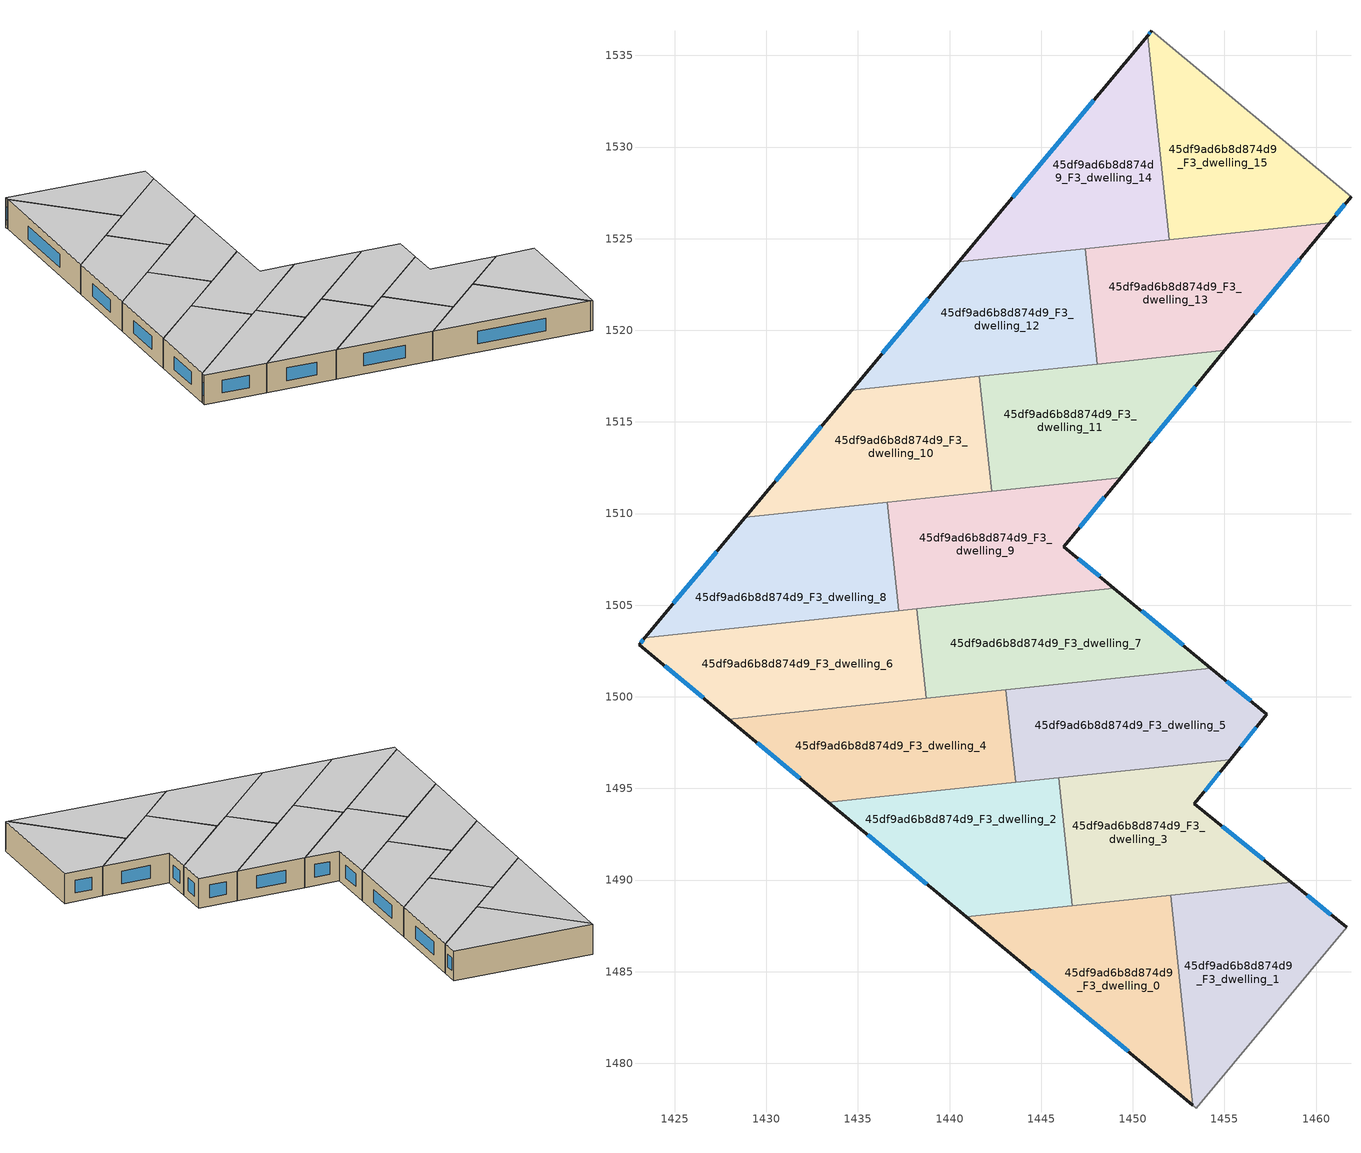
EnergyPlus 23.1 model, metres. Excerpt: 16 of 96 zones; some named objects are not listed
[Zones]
45df9ad6b8d874d9_F3_dwelling_0
 floor to 45df9ad6b8d874d9_F2_dwelling_0 (EU_floor_Construction): 1452.07,1489.18 1453.28,1477.71 1440.91,1488 z9
 wall outside (EU_wall_Construction): 1440.91,1488 1453.28,1477.71 z9:12
 wall to 45df9ad6b8d874d9_F3_dwelling_1 (EU_wall_Construction): 1453.28,1477.71 1452.07,1489.18 z9:12
 wall to 45df9ad6b8d874d9_F3_dwelling_2 (EU_wall_Construction): 1446.69,1488.61 1440.91,1488 z9:12
 wall to 45df9ad6b8d874d9_F3_dwelling_3 (EU_wall_Construction): 1452.07,1489.18 1446.69,1488.61 z9:12
 window (EU_Window_Construction): 1444.45,1485.06 1449.75,1480.65 z9.86:11.14
 ceiling to 45df9ad6b8d874d9_F4_dwelling_0 (EU_floor_Construction): 1453.28,1477.71 1452.07,1489.18 1440.91,1488 z12
45df9ad6b8d874d9_F3_dwelling_1
 floor to 45df9ad6b8d874d9_F2_dwelling_1 (EU_floor_Construction): 1461.67,1487.42 1453.46,1477.56 1453.28,1477.71 1452.07,1489.18 1458.65,1489.88 z9
 wall outside (EU_wall_Construction): 1461.67,1487.42 1458.65,1489.88 z9:12
 wall adiabatic (EU_wall_Construction): 1453.28,1477.71 1453.46,1477.56 1461.67,1487.42 z9:12
 wall to 45df9ad6b8d874d9_F3_dwelling_3 (EU_wall_Construction): 1458.65,1489.88 1452.07,1489.18 z9:12
 window (EU_Window_Construction): 1460.81,1488.12 1459.51,1489.17 z9.86:11.14
 ceiling to 45df9ad6b8d874d9_F4_dwelling_1 (EU_floor_Construction): 1453.46,1477.56 1461.67,1487.42 1458.65,1489.88 1452.07,1489.18 1453.28,1477.71 z12
45df9ad6b8d874d9_F3_dwelling_10
 floor to 45df9ad6b8d874d9_F2_dwelling_10 (EU_floor_Construction): 1441.63,1517.48 1442.3,1511.21 1428.85,1509.79 1434.66,1516.74 z9
 wall outside (EU_wall_Construction): 1434.66,1516.74 1428.85,1509.79 z9:12
 wall to 45df9ad6b8d874d9_F3_dwelling_11 (EU_wall_Construction): 1442.3,1511.21 1441.63,1517.48 z9:12
 wall to 45df9ad6b8d874d9_F3_dwelling_8 (EU_wall_Construction): 1428.85,1509.79 1436.59,1510.61 z9:12
 wall to 45df9ad6b8d874d9_F3_dwelling_12 (EU_wall_Construction): 1441.63,1517.48 1434.66,1516.74 z9:12
 wall to 45df9ad6b8d874d9_F3_dwelling_9 (EU_wall_Construction): 1436.59,1510.61 1442.3,1511.21 z9:12
 window (EU_Window_Construction): 1433,1514.75 1430.51,1511.78 z9.86:11.14
 ceiling to 45df9ad6b8d874d9_F4_dwelling_10 (EU_floor_Construction): 1442.3,1511.21 1441.63,1517.48 1434.66,1516.74 1428.85,1509.79 z12
45df9ad6b8d874d9_F3_dwelling_11
 floor to 45df9ad6b8d874d9_F2_dwelling_11 (EU_floor_Construction): 1455.02,1518.9 1449.33,1511.96 1442.3,1511.21 1441.63,1517.48 z9
 wall outside (EU_wall_Construction): 1449.33,1511.96 1455.02,1518.9 z9:12
 wall to 45df9ad6b8d874d9_F3_dwelling_9 (EU_wall_Construction): 1442.3,1511.21 1449.33,1511.96 z9:12
 wall to 45df9ad6b8d874d9_F3_dwelling_13 (EU_wall_Construction): 1455.02,1518.9 1448.06,1518.16 z9:12
 wall to 45df9ad6b8d874d9_F3_dwelling_12 (EU_wall_Construction): 1448.06,1518.16 1441.63,1517.48 z9:12
 window (EU_Window_Construction): 1450.96,1513.94 1453.4,1516.92 z9.86:11.14
 ceiling to 45df9ad6b8d874d9_F4_dwelling_11 (EU_floor_Construction): 1449.33,1511.96 1455.02,1518.9 1441.63,1517.48 1442.3,1511.21 z12
45df9ad6b8d874d9_F3_dwelling_12
 floor to 45df9ad6b8d874d9_F2_dwelling_12 (EU_floor_Construction): 1447.4,1524.46 1448.06,1518.16 1434.66,1516.74 1440.49,1523.73 z9
 wall outside (EU_wall_Construction): 1440.49,1523.73 1434.66,1516.74 z9:12
 wall to 45df9ad6b8d874d9_F3_dwelling_13 (EU_wall_Construction): 1448.06,1518.16 1447.4,1524.46 z9:12
 wall to 45df9ad6b8d874d9_F3_dwelling_14 (EU_wall_Construction): 1447.4,1524.46 1440.49,1523.73 z9:12
 window (EU_Window_Construction): 1438.82,1521.73 1436.32,1518.74 z9.86:11.14
 ceiling to 45df9ad6b8d874d9_F4_dwelling_12 (EU_floor_Construction): 1448.06,1518.16 1447.4,1524.46 1440.49,1523.73 1434.66,1516.74 z12
45df9ad6b8d874d9_F3_dwelling_13
 floor to 45df9ad6b8d874d9_F2_dwelling_13 (EU_floor_Construction): 1460.74,1525.87 1455.02,1518.9 1448.06,1518.16 1447.4,1524.46 z9
 wall outside (EU_wall_Construction): 1455.02,1518.9 1460.74,1525.87 z9:12
 wall to 45df9ad6b8d874d9_F3_dwelling_15 (EU_wall_Construction): 1460.74,1525.87 1451.98,1524.94 z9:12
 wall to 45df9ad6b8d874d9_F3_dwelling_14 (EU_wall_Construction): 1451.98,1524.94 1447.39,1524.46 z9:12
 window (EU_Window_Construction): 1456.66,1520.89 1459.11,1523.88 z9.86:11.14
 ceiling to 45df9ad6b8d874d9_F4_dwelling_13 (EU_floor_Construction): 1455.02,1518.9 1460.74,1525.87 1447.4,1524.46 1448.06,1518.16 z12
45df9ad6b8d874d9_F3_dwelling_14
 floor to 45df9ad6b8d874d9_F2_dwelling_14 (EU_floor_Construction): 1450.8,1536.08 1451.98,1524.94 1440.49,1523.73 z9
 wall outside (EU_wall_Construction): 1450.8,1536.08 1440.49,1523.73 z9:12
 wall to 45df9ad6b8d874d9_F3_dwelling_15 (EU_wall_Construction): 1451.98,1524.94 1450.8,1536.08 z9:12
 window (EU_Window_Construction): 1447.86,1532.55 1443.44,1527.25 z9.86:11.14
 ceiling to 45df9ad6b8d874d9_F4_dwelling_14 (EU_floor_Construction): 1451.98,1524.94 1450.8,1536.08 1440.49,1523.73 z12
45df9ad6b8d874d9_F3_dwelling_15
 floor to 45df9ad6b8d874d9_F2_dwelling_15 (EU_floor_Construction): 1461.91,1527.29 1460.74,1525.87 1451.98,1524.94 1450.8,1536.08 1451.02,1536.34 z9
 wall outside (EU_wall_Construction): 1451.02,1536.34 1450.8,1536.08 / 1460.74,1525.87 1461.91,1527.29 z9:12
 wall adiabatic (EU_wall_Construction): 1461.91,1527.29 1451.02,1536.34 z9:12
 window (EU_Window_Construction): 1450.96,1536.26 1450.87,1536.15 / 1461.08,1526.28 1461.57,1526.88 z9.86:11.14
 ceiling to 45df9ad6b8d874d9_F4_dwelling_15 (EU_floor_Construction): 1460.74,1525.87 1461.91,1527.29 1451.02,1536.34 1450.8,1536.08 1451.98,1524.94 z12
45df9ad6b8d874d9_F3_dwelling_2
 floor to 45df9ad6b8d874d9_F2_dwelling_2 (EU_floor_Construction): 1445.95,1495.59 1446.69,1488.61 1440.91,1488 1433.39,1494.25 z9
 wall outside (EU_wall_Construction): 1433.39,1494.25 1440.91,1488 z9:12
 wall to 45df9ad6b8d874d9_F3_dwelling_3 (EU_wall_Construction): 1446.69,1488.61 1445.95,1495.59 z9:12
 wall to 45df9ad6b8d874d9_F3_dwelling_4 (EU_wall_Construction): 1443.61,1495.34 1433.39,1494.25 z9:12
 wall to 45df9ad6b8d874d9_F3_dwelling_5 (EU_wall_Construction): 1445.95,1495.59 1443.61,1495.34 z9:12
 window (EU_Window_Construction): 1435.54,1492.47 1438.76,1489.79 z9.86:11.14
 ceiling to 45df9ad6b8d874d9_F4_dwelling_2 (EU_floor_Construction): 1446.69,1488.61 1445.95,1495.59 1433.39,1494.25 1440.91,1488 z12
45df9ad6b8d874d9_F3_dwelling_3
 floor to 45df9ad6b8d874d9_F2_dwelling_3 (EU_floor_Construction): 1455.31,1496.58 1453.36,1494.16 1458.65,1489.88 1446.69,1488.61 1445.95,1495.59 z9
 wall outside (EU_wall_Construction): 1458.65,1489.88 1453.36,1494.16 1455.31,1496.58 z9:12
 wall to 45df9ad6b8d874d9_F3_dwelling_5 (EU_wall_Construction): 1455.31,1496.58 1445.95,1495.59 z9:12
 window (EU_Window_Construction): 1457.14,1491.1 1454.87,1492.94 / 1453.92,1494.85 1454.75,1495.89 z9.86:11.14
 ceiling to 45df9ad6b8d874d9_F4_dwelling_3 (EU_floor_Construction): 1458.65,1489.88 1453.36,1494.16 1455.31,1496.58 1445.95,1495.59 1446.69,1488.61 z12
45df9ad6b8d874d9_F3_dwelling_4
 floor to 45df9ad6b8d874d9_F2_dwelling_4 (EU_floor_Construction): 1443.07,1500.38 1443.61,1495.34 1433.39,1494.25 1427.95,1498.78 z9
 wall outside (EU_wall_Construction): 1427.95,1498.78 1433.39,1494.25 z9:12
 wall to 45df9ad6b8d874d9_F3_dwelling_5 (EU_wall_Construction): 1443.61,1495.34 1443.07,1500.38 z9:12
 wall to 45df9ad6b8d874d9_F3_dwelling_6 (EU_wall_Construction): 1438.74,1499.92 1427.95,1498.78 z9:12
 wall to 45df9ad6b8d874d9_F3_dwelling_7 (EU_wall_Construction): 1443.07,1500.38 1438.74,1499.92 z9:12
 window (EU_Window_Construction): 1429.5,1497.49 1431.83,1495.55 z9.86:11.14
 ceiling to 45df9ad6b8d874d9_F4_dwelling_4 (EU_floor_Construction): 1443.61,1495.34 1443.07,1500.38 1427.95,1498.78 1433.39,1494.25 z12
45df9ad6b8d874d9_F3_dwelling_5
 floor to 45df9ad6b8d874d9_F2_dwelling_5 (EU_floor_Construction): 1457.3,1499.06 1455.31,1496.58 1443.61,1495.34 1443.07,1500.38 1454.26,1501.57 z9
 wall outside (EU_wall_Construction): 1455.31,1496.58 1457.3,1499.06 1454.26,1501.57 z9:12
 wall to 45df9ad6b8d874d9_F3_dwelling_7 (EU_wall_Construction): 1454.26,1501.57 1443.07,1500.38 z9:12
 window (EU_Window_Construction): 1456.43,1499.78 1455.13,1500.85 / 1455.88,1497.29 1456.73,1498.35 z9.86:11.14
 ceiling to 45df9ad6b8d874d9_F4_dwelling_5 (EU_floor_Construction): 1455.31,1496.58 1457.3,1499.06 1454.26,1501.57 1443.07,1500.38 1443.61,1495.34 z12
45df9ad6b8d874d9_F3_dwelling_6
 floor to 45df9ad6b8d874d9_F2_dwelling_6 (EU_floor_Construction): 1438.22,1504.79 1438.74,1499.92 1427.95,1498.78 1423.05,1502.85 1423.36,1503.22 z9
 wall outside (EU_wall_Construction): 1423.36,1503.22 1423.05,1502.85 1427.95,1498.78 z9:12
 wall to 45df9ad6b8d874d9_F3_dwelling_7 (EU_wall_Construction): 1438.74,1499.92 1438.22,1504.79 z9:12
 wall to 45df9ad6b8d874d9_F3_dwelling_8 (EU_wall_Construction): 1437.22,1504.69 1423.36,1503.22 z9:12
 wall to 45df9ad6b8d874d9_F3_dwelling_9 (EU_wall_Construction): 1438.22,1504.79 1437.22,1504.69 z9:12
 window (EU_Window_Construction): 1423.28,1503.11 1423.14,1502.96 / 1424.45,1501.69 1426.55,1499.94 z9.86:11.14
 ceiling to 45df9ad6b8d874d9_F4_dwelling_6 (EU_floor_Construction): 1438.74,1499.92 1438.22,1504.79 1423.36,1503.22 1423.05,1502.85 1427.95,1498.78 z12
45df9ad6b8d874d9_F3_dwelling_7
 floor to 45df9ad6b8d874d9_F2_dwelling_7 (EU_floor_Construction): 1454.26,1501.57 1438.74,1499.92 1438.22,1504.79 1448.97,1505.93 z9
 wall outside (EU_wall_Construction): 1454.26,1501.57 1448.97,1505.93 z9:12
 wall to 45df9ad6b8d874d9_F3_dwelling_9 (EU_wall_Construction): 1448.97,1505.93 1438.22,1504.79 z9:12
 window (EU_Window_Construction): 1452.75,1502.81 1450.48,1504.69 z9.86:11.14
 ceiling to 45df9ad6b8d874d9_F4_dwelling_7 (EU_floor_Construction): 1454.26,1501.57 1448.97,1505.93 1438.22,1504.79 1438.74,1499.92 z12
45df9ad6b8d874d9_F3_dwelling_8
 floor to 45df9ad6b8d874d9_F2_dwelling_8 (EU_floor_Construction): 1436.59,1510.61 1437.22,1504.69 1423.36,1503.22 1428.85,1509.79 z9
 wall outside (EU_wall_Construction): 1428.85,1509.79 1423.36,1503.22 z9:12
 wall to 45df9ad6b8d874d9_F3_dwelling_9 (EU_wall_Construction): 1437.22,1504.69 1436.59,1510.61 z9:12
 window (EU_Window_Construction): 1427.28,1507.91 1424.93,1505.1 z9.86:11.14
 ceiling to 45df9ad6b8d874d9_F4_dwelling_8 (EU_floor_Construction): 1437.22,1504.69 1436.59,1510.61 1428.85,1509.79 1423.36,1503.22 z12
45df9ad6b8d874d9_F3_dwelling_9
 floor to 45df9ad6b8d874d9_F2_dwelling_9 (EU_floor_Construction): 1449.33,1511.96 1446.23,1508.18 1448.97,1505.93 1437.22,1504.69 1436.59,1510.61 z9
 wall outside (EU_wall_Construction): 1448.97,1505.93 1446.23,1508.18 1449.33,1511.96 z9:12
 window (EU_Window_Construction): 1448.19,1506.58 1447.01,1507.54 / 1447.12,1509.26 1448.45,1510.88 z9.86:11.14
 ceiling to 45df9ad6b8d874d9_F4_dwelling_9 (EU_floor_Construction): 1448.97,1505.93 1446.23,1508.18 1449.33,1511.96 1436.59,1510.61 1437.22,1504.69 z12
[Building]
EU S2 Campaign: North Axis=0; Terrain=City; Solar Distribution=FullExterior
[Site:Location]
Helsinki-Vantaa.AP: Latitude=60.317; Longitude=24.963; Time Zone=2; Elevation=54.6
[SizingPeriod:WeatherFileDays]
AnnualSizingPeriod: Begin Month=1; Begin Day of Month=1; End Month=12; End Day of Month=31; Day of Week for Start Day=Monday; Use Weather File Daylight Saving Period=No; Use Weather File Rain and Snow Indicators=No
[MATERIAL]
EU_InternalMass_Material: Roughness=MediumRough; Thickness=0.1; Conductivity=1; Density=1800; Specific Heat=900; Thermal Absorptance=0.9; Solar Absorptance=0.7; Visible Absorptance=0.7
[MATERIAL:NOMASS] Roughness=MediumRough; Thermal Absorptance=0.9; Solar Absorptance=0.7; Visible Absorptance=0.7
Name | Thermal Resistance
EU_wall_NoMass | 1.10183
EU_floor_NoMass | 1.70606
[WINDOWMATERIAL:SIMPLEGLAZINGSYSTEM]
EU_Window_SimpleGlazing: UFactor=3.11035; Solar Heat Gain Coefficient=0.8; Visible Transmittance=0.8
[CONSTRUCTION]
EU_wall_Construction: EU_wall_NoMass
EU_floor_Construction: EU_floor_NoMass
EU_Window_Construction: EU_Window_SimpleGlazing
EU_InternalMass_Construction: EU_InternalMass_Material
[ZONE] Type=1; Multiplier=1; Ceiling Height=autocalculate; Floor Area=autocalculate; Part of Total Floor Area=Yes
Name | Volume
45df9ad6b8d874d9_F3_dwelling_0; 45df9ad6b8d874d9_F3_dwelling_3 | 194.022
45df9ad6b8d874d9_F3_dwelling_1 | 194.042
45df9ad6b8d874d9_F3_dwelling_10 | 194.039
45df9ad6b8d874d9_F3_dwelling_11; 45df9ad6b8d874d9_F3_dwelling_7 | 194.037
45df9ad6b8d874d9_F3_dwelling_12; 45df9ad6b8d874d9_F3_dwelling_15 | 194.016
45df9ad6b8d874d9_F3_dwelling_13 | 194.015
45df9ad6b8d874d9_F3_dwelling_14 | 194.029
45df9ad6b8d874d9_F3_dwelling_2; 45df9ad6b8d874d9_F3_dwelling_9 | 194.027
45df9ad6b8d874d9_F3_dwelling_4 | 193.997
45df9ad6b8d874d9_F3_dwelling_5 | 194
45df9ad6b8d874d9_F3_dwelling_6 | 194.043
45df9ad6b8d874d9_F3_dwelling_8 | 194.026
[INTERNALMASS] Construction=EU_InternalMass_Construction
Name | Zone or ZoneList | Surface Area
45df9ad6b8d874d9_F3_dwelling_0_EU_InternalMass | 45df9ad6b8d874d9_F3_dwelling_0 | 64.6739
45df9ad6b8d874d9_F3_dwelling_1_EU_InternalMass | 45df9ad6b8d874d9_F3_dwelling_1 | 64.6767
45df9ad6b8d874d9_F3_dwelling_2_EU_InternalMass | 45df9ad6b8d874d9_F3_dwelling_2 | 64.676
45df9ad6b8d874d9_F3_dwelling_3_EU_InternalMass | 45df9ad6b8d874d9_F3_dwelling_3 | 64.6741
45df9ad6b8d874d9_F3_dwelling_4_EU_InternalMass | 45df9ad6b8d874d9_F3_dwelling_4 | 64.667
45df9ad6b8d874d9_F3_dwelling_5_EU_InternalMass | 45df9ad6b8d874d9_F3_dwelling_5 | 64.6669
45df9ad6b8d874d9_F3_dwelling_6_EU_InternalMass | 45df9ad6b8d874d9_F3_dwelling_6 | 64.6805
45df9ad6b8d874d9_F3_dwelling_7_EU_InternalMass | 45df9ad6b8d874d9_F3_dwelling_7 | 64.6793
45df9ad6b8d874d9_F3_dwelling_8_EU_InternalMass | 45df9ad6b8d874d9_F3_dwelling_8 | 64.676
45df9ad6b8d874d9_F3_dwelling_9_EU_InternalMass | 45df9ad6b8d874d9_F3_dwelling_9 | 64.6752
45df9ad6b8d874d9_F3_dwelling_10_EU_InternalMass | 45df9ad6b8d874d9_F3_dwelling_10 | 64.6804
45df9ad6b8d874d9_F3_dwelling_11_EU_InternalMass | 45df9ad6b8d874d9_F3_dwelling_11 | 64.6777
45df9ad6b8d874d9_F3_dwelling_12_EU_InternalMass | 45df9ad6b8d874d9_F3_dwelling_12 | 64.6696
45df9ad6b8d874d9_F3_dwelling_13_EU_InternalMass | 45df9ad6b8d874d9_F3_dwelling_13 | 64.6709
45df9ad6b8d874d9_F3_dwelling_14_EU_InternalMass | 45df9ad6b8d874d9_F3_dwelling_14 | 64.6709
45df9ad6b8d874d9_F3_dwelling_15_EU_InternalMass | 45df9ad6b8d874d9_F3_dwelling_15 | 64.6745
[OTHEREQUIPMENT] Fuel Type=Electricity; Design Level Calculation Method=Watts/Area; Power per Zone Floor Area=1; Fraction Latent=0; Fraction Radiant=0; Fraction Lost=0; Carbon Dioxide Generation Rate=0; EndUse Subcategory=EU_Step8_InternalGains
Name | Zone or ZoneList or Space or SpaceList | Schedule
EU_Step8_InternalGain_45df9ad6b8d874d9_F3_dwelling_0_f000 | 45df9ad6b8d874d9_F3_dwelling_0 | EU_Step8_GainSchedule_45df9ad6b8d874d9_F3_dwelling_0_f000
EU_Step8_InternalGain_45df9ad6b8d874d9_F3_dwelling_1_f000 | 45df9ad6b8d874d9_F3_dwelling_1 | EU_Step8_GainSchedule_45df9ad6b8d874d9_F3_dwelling_1_f000
EU_Step8_InternalGain_45df9ad6b8d874d9_F3_dwelling_2_f000 | 45df9ad6b8d874d9_F3_dwelling_2 | EU_Step8_GainSchedule_45df9ad6b8d874d9_F3_dwelling_2_f000
EU_Step8_InternalGain_45df9ad6b8d874d9_F3_dwelling_3_f000 | 45df9ad6b8d874d9_F3_dwelling_3 | EU_Step8_GainSchedule_45df9ad6b8d874d9_F3_dwelling_3_f000
EU_Step8_InternalGain_45df9ad6b8d874d9_F3_dwelling_4_f000 | 45df9ad6b8d874d9_F3_dwelling_4 | EU_Step8_GainSchedule_45df9ad6b8d874d9_F3_dwelling_4_f000
EU_Step8_InternalGain_45df9ad6b8d874d9_F3_dwelling_5_f000 | 45df9ad6b8d874d9_F3_dwelling_5 | EU_Step8_GainSchedule_45df9ad6b8d874d9_F3_dwelling_5_f000
EU_Step8_InternalGain_45df9ad6b8d874d9_F3_dwelling_6_f000 | 45df9ad6b8d874d9_F3_dwelling_6 | EU_Step8_GainSchedule_45df9ad6b8d874d9_F3_dwelling_6_f000
EU_Step8_InternalGain_45df9ad6b8d874d9_F3_dwelling_7_f000 | 45df9ad6b8d874d9_F3_dwelling_7 | EU_Step8_GainSchedule_45df9ad6b8d874d9_F3_dwelling_7_f000
EU_Step8_InternalGain_45df9ad6b8d874d9_F3_dwelling_8_f000 | 45df9ad6b8d874d9_F3_dwelling_8 | EU_Step8_GainSchedule_45df9ad6b8d874d9_F3_dwelling_8_f000
EU_Step8_InternalGain_45df9ad6b8d874d9_F3_dwelling_9_f000 | 45df9ad6b8d874d9_F3_dwelling_9 | EU_Step8_GainSchedule_45df9ad6b8d874d9_F3_dwelling_9_f000
EU_Step8_InternalGain_45df9ad6b8d874d9_F3_dwelling_10_f000 | 45df9ad6b8d874d9_F3_dwelling_10 | EU_Step8_GainSchedule_45df9ad6b8d874d9_F3_dwelling_10_f000
EU_Step8_InternalGain_45df9ad6b8d874d9_F3_dwelling_11_f000 | 45df9ad6b8d874d9_F3_dwelling_11 | EU_Step8_GainSchedule_45df9ad6b8d874d9_F3_dwelling_11_f000
EU_Step8_InternalGain_45df9ad6b8d874d9_F3_dwelling_12_f000 | 45df9ad6b8d874d9_F3_dwelling_12 | EU_Step8_GainSchedule_45df9ad6b8d874d9_F3_dwelling_12_f000
EU_Step8_InternalGain_45df9ad6b8d874d9_F3_dwelling_13_f000 | 45df9ad6b8d874d9_F3_dwelling_13 | EU_Step8_GainSchedule_45df9ad6b8d874d9_F3_dwelling_13_f000
EU_Step8_InternalGain_45df9ad6b8d874d9_F3_dwelling_14_f000 | 45df9ad6b8d874d9_F3_dwelling_14 | EU_Step8_GainSchedule_45df9ad6b8d874d9_F3_dwelling_14_f000
EU_Step8_InternalGain_45df9ad6b8d874d9_F3_dwelling_15_f000 | 45df9ad6b8d874d9_F3_dwelling_15 | EU_Step8_GainSchedule_45df9ad6b8d874d9_F3_dwelling_15_f000
[ZONEVENTILATION:DESIGNFLOWRATE] Schedule=EU_AlwaysOn; Design Flow Rate Calculation Method=AirChanges/Hour; Air Changes per Hour=0.756316; Ventilation Type=Natural; Fan Pressure Rise=0; Fan Total Efficiency=1; Constant Term Coefficient=1; Temperature Term Coefficient=0; Velocity Term Coefficient=0; Velocity Squared Term Coefficient=0; Minimum Indoor Temperature=-100; Maximum Indoor Temperature=100; Delta Temperature=-100; Minimum Outdoor Temperature=-100; Maximum Outdoor Temperature=100; Maximum Wind Speed=40
Name | Zone or ZoneList or Space or SpaceList
EU_ConstantAir_45df9ad6b8d874d9_F3_dwelling_0 | 45df9ad6b8d874d9_F3_dwelling_0
EU_ConstantAir_45df9ad6b8d874d9_F3_dwelling_1 | 45df9ad6b8d874d9_F3_dwelling_1
EU_ConstantAir_45df9ad6b8d874d9_F3_dwelling_2 | 45df9ad6b8d874d9_F3_dwelling_2
EU_ConstantAir_45df9ad6b8d874d9_F3_dwelling_3 | 45df9ad6b8d874d9_F3_dwelling_3
EU_ConstantAir_45df9ad6b8d874d9_F3_dwelling_4 | 45df9ad6b8d874d9_F3_dwelling_4
EU_ConstantAir_45df9ad6b8d874d9_F3_dwelling_5 | 45df9ad6b8d874d9_F3_dwelling_5
EU_ConstantAir_45df9ad6b8d874d9_F3_dwelling_6 | 45df9ad6b8d874d9_F3_dwelling_6
EU_ConstantAir_45df9ad6b8d874d9_F3_dwelling_7 | 45df9ad6b8d874d9_F3_dwelling_7
EU_ConstantAir_45df9ad6b8d874d9_F3_dwelling_8 | 45df9ad6b8d874d9_F3_dwelling_8
EU_ConstantAir_45df9ad6b8d874d9_F3_dwelling_9 | 45df9ad6b8d874d9_F3_dwelling_9
EU_ConstantAir_45df9ad6b8d874d9_F3_dwelling_10 | 45df9ad6b8d874d9_F3_dwelling_10
EU_ConstantAir_45df9ad6b8d874d9_F3_dwelling_11 | 45df9ad6b8d874d9_F3_dwelling_11
EU_ConstantAir_45df9ad6b8d874d9_F3_dwelling_12 | 45df9ad6b8d874d9_F3_dwelling_12
EU_ConstantAir_45df9ad6b8d874d9_F3_dwelling_13 | 45df9ad6b8d874d9_F3_dwelling_13
EU_ConstantAir_45df9ad6b8d874d9_F3_dwelling_14 | 45df9ad6b8d874d9_F3_dwelling_14
EU_ConstantAir_45df9ad6b8d874d9_F3_dwelling_15 | 45df9ad6b8d874d9_F3_dwelling_15
[HVACTEMPLATE:ZONE:IDEALLOADSAIRSYSTEM] System Availability Schedule=EU_AlwaysOn; Maximum Heating Supply Air Temperature=50; Minimum Cooling Supply Air Temperature=13; Maximum Heating Supply Air Humidity Ratio=0.0156; Minimum Cooling Supply Air Humidity Ratio=0.0077; Heating Limit=NoLimit; Cooling Limit=NoLimit; Heating Availability Schedule=EU_AlwaysOn; Cooling Availability Schedule=EU_CoolingOff; Dehumidification Control Type=ConstantSensibleHeatRatio; Cooling Sensible Heat Ratio=0.7; Dehumidification Setpoint=60; Humidification Control Type=None; Humidification Setpoint=30; Outdoor Air Method=None; Outdoor Air Flow Rate per Person=0.00944; Outdoor Air Flow Rate per Zone Floor Area=0; Outdoor Air Flow Rate per Zone=0; Demand Controlled Ventilation Type=None; Outdoor Air Economizer Type=NoEconomizer; Heat Recovery Type=None; Sensible Heat Recovery Effectiveness=0.7; Latent Heat Recovery Effectiveness=0.65
Name | Template Thermostat
45df9ad6b8d874d9_F3_dwelling_0 | EU_HeatOnly_45df9ad6b8d874d9_F3_dwelling_0
45df9ad6b8d874d9_F3_dwelling_1 | EU_HeatOnly_45df9ad6b8d874d9_F3_dwelling_1
45df9ad6b8d874d9_F3_dwelling_2 | EU_HeatOnly_45df9ad6b8d874d9_F3_dwelling_2
45df9ad6b8d874d9_F3_dwelling_3 | EU_HeatOnly_45df9ad6b8d874d9_F3_dwelling_3
45df9ad6b8d874d9_F3_dwelling_4 | EU_HeatOnly_45df9ad6b8d874d9_F3_dwelling_4
45df9ad6b8d874d9_F3_dwelling_5 | EU_HeatOnly_45df9ad6b8d874d9_F3_dwelling_5
45df9ad6b8d874d9_F3_dwelling_6 | EU_HeatOnly_45df9ad6b8d874d9_F3_dwelling_6
45df9ad6b8d874d9_F3_dwelling_7 | EU_HeatOnly_45df9ad6b8d874d9_F3_dwelling_7
45df9ad6b8d874d9_F3_dwelling_8 | EU_HeatOnly_45df9ad6b8d874d9_F3_dwelling_8
45df9ad6b8d874d9_F3_dwelling_9 | EU_HeatOnly_45df9ad6b8d874d9_F3_dwelling_9
45df9ad6b8d874d9_F3_dwelling_10 | EU_HeatOnly_45df9ad6b8d874d9_F3_dwelling_10
45df9ad6b8d874d9_F3_dwelling_11 | EU_HeatOnly_45df9ad6b8d874d9_F3_dwelling_11
45df9ad6b8d874d9_F3_dwelling_12 | EU_HeatOnly_45df9ad6b8d874d9_F3_dwelling_12
45df9ad6b8d874d9_F3_dwelling_13 | EU_HeatOnly_45df9ad6b8d874d9_F3_dwelling_13
45df9ad6b8d874d9_F3_dwelling_14 | EU_HeatOnly_45df9ad6b8d874d9_F3_dwelling_14
45df9ad6b8d874d9_F3_dwelling_15 | EU_HeatOnly_45df9ad6b8d874d9_F3_dwelling_15
[SIZING:ZONE] Zone Cooling Design Supply Air Temperature Input Method=SupplyAirTemperature; Zone Cooling Design Supply Air Temperature=13; Zone Heating Design Supply Air Temperature Input Method=SupplyAirTemperature; Zone Heating Design Supply Air Temperature=50; Zone Cooling Design Supply Air Humidity Ratio=0.008; Zone Heating Design Supply Air Humidity Ratio=0.008; Cooling Design Air Flow Method=DesignDay; Cooling Design Air Flow Rate=0; Cooling Minimum Air Flow per Zone Floor Area=0.000762; Cooling Minimum Air Flow=0; Cooling Minimum Air Flow Fraction=0.2; Heating Design Air Flow Method=DesignDay; Heating Design Air Flow Rate=0; Heating Maximum Air Flow per Zone Floor Area=0.002032; Heating Maximum Air Flow=0.141576; Heating Maximum Air Flow Fraction=0.3; Account for Dedicated Outdoor Air System=No; Dedicated Outdoor Air System Control Strategy=NeutralSupplyAir; Dedicated Outdoor Air Low Setpoint Temperature for Design=autosize; Dedicated Outdoor Air High Setpoint Temperature for Design=autosize; Zone Load Sizing Method=Sensible Load Only No Latent Load; Zone Latent Cooling Design Supply Air Humidity Ratio Input Method=HumidityRatioDifference; Zone Cooling Design Supply Air Humidity Ratio Difference=0.005; Zone Latent Heating Design Supply Air Humidity Ratio Input Method=HumidityRatioDifference; Zone Humidification Design Supply Air Humidity Ratio Difference=0.005
45df9ad6b8d874d9_F3_dwelling_0; 45df9ad6b8d874d9_F3_dwelling_1; 45df9ad6b8d874d9_F3_dwelling_2; 45df9ad6b8d874d9_F3_dwelling_3; 45df9ad6b8d874d9_F3_dwelling_4; 45df9ad6b8d874d9_F3_dwelling_5; 45df9ad6b8d874d9_F3_dwelling_6; 45df9ad6b8d874d9_F3_dwelling_7; 45df9ad6b8d874d9_F3_dwelling_8; 45df9ad6b8d874d9_F3_dwelling_9; 45df9ad6b8d874d9_F3_dwelling_10; 45df9ad6b8d874d9_F3_dwelling_11; 45df9ad6b8d874d9_F3_dwelling_12; 45df9ad6b8d874d9_F3_dwelling_13; 45df9ad6b8d874d9_F3_dwelling_14; 45df9ad6b8d874d9_F3_dwelling_15
[SCHEDULE:CONSTANT]
Name | Hourly Value
EU_AlwaysOn | 1
EU_CoolingOff | 0
[SCHEDULE:FILE] Column Number=1; Rows to Skip at Top=0; Number of Hours of Data=8760; Column Separator=Comma; Interpolate to Timestep=No; Minutes per Item=60; Adjust Schedule for Daylight Savings=Yes
Name | File
EU_Step8_GainSchedule_45df9ad6b8d874d9_F3_dwelling_0_f000 | ../../schedules/45df9ad6b8d874d9/45df9ad6b8d874d9_F3_dwelling_0_f000_gain.csv
EU_Step8_GainSchedule_45df9ad6b8d874d9_F3_dwelling_1_f000 | ../../schedules/45df9ad6b8d874d9/45df9ad6b8d874d9_F3_dwelling_1_f000_gain.csv
EU_Step8_GainSchedule_45df9ad6b8d874d9_F3_dwelling_2_f000 | ../../schedules/45df9ad6b8d874d9/45df9ad6b8d874d9_F3_dwelling_2_f000_gain.csv
EU_Step8_GainSchedule_45df9ad6b8d874d9_F3_dwelling_3_f000 | ../../schedules/45df9ad6b8d874d9/45df9ad6b8d874d9_F3_dwelling_3_f000_gain.csv
EU_Step8_GainSchedule_45df9ad6b8d874d9_F3_dwelling_4_f000 | ../../schedules/45df9ad6b8d874d9/45df9ad6b8d874d9_F3_dwelling_4_f000_gain.csv
EU_Step8_GainSchedule_45df9ad6b8d874d9_F3_dwelling_5_f000 | ../../schedules/45df9ad6b8d874d9/45df9ad6b8d874d9_F3_dwelling_5_f000_gain.csv
EU_Step8_GainSchedule_45df9ad6b8d874d9_F3_dwelling_6_f000 | ../../schedules/45df9ad6b8d874d9/45df9ad6b8d874d9_F3_dwelling_6_f000_gain.csv
EU_Step8_GainSchedule_45df9ad6b8d874d9_F3_dwelling_7_f000 | ../../schedules/45df9ad6b8d874d9/45df9ad6b8d874d9_F3_dwelling_7_f000_gain.csv
EU_Step8_GainSchedule_45df9ad6b8d874d9_F3_dwelling_8_f000 | ../../schedules/45df9ad6b8d874d9/45df9ad6b8d874d9_F3_dwelling_8_f000_gain.csv
EU_Step8_GainSchedule_45df9ad6b8d874d9_F3_dwelling_9_f000 | ../../schedules/45df9ad6b8d874d9/45df9ad6b8d874d9_F3_dwelling_9_f000_gain.csv
EU_Step8_GainSchedule_45df9ad6b8d874d9_F3_dwelling_10_f000 | ../../schedules/45df9ad6b8d874d9/45df9ad6b8d874d9_F3_dwelling_10_f000_gain.csv
EU_Step8_GainSchedule_45df9ad6b8d874d9_F3_dwelling_11_f000 | ../../schedules/45df9ad6b8d874d9/45df9ad6b8d874d9_F3_dwelling_11_f000_gain.csv
EU_Step8_GainSchedule_45df9ad6b8d874d9_F3_dwelling_12_f000 | ../../schedules/45df9ad6b8d874d9/45df9ad6b8d874d9_F3_dwelling_12_f000_gain.csv
EU_Step8_GainSchedule_45df9ad6b8d874d9_F3_dwelling_13_f000 | ../../schedules/45df9ad6b8d874d9/45df9ad6b8d874d9_F3_dwelling_13_f000_gain.csv
EU_Step8_GainSchedule_45df9ad6b8d874d9_F3_dwelling_14_f000 | ../../schedules/45df9ad6b8d874d9/45df9ad6b8d874d9_F3_dwelling_14_f000_gain.csv
EU_Step8_GainSchedule_45df9ad6b8d874d9_F3_dwelling_15_f000 | ../../schedules/45df9ad6b8d874d9/45df9ad6b8d874d9_F3_dwelling_15_f000_gain.csv
